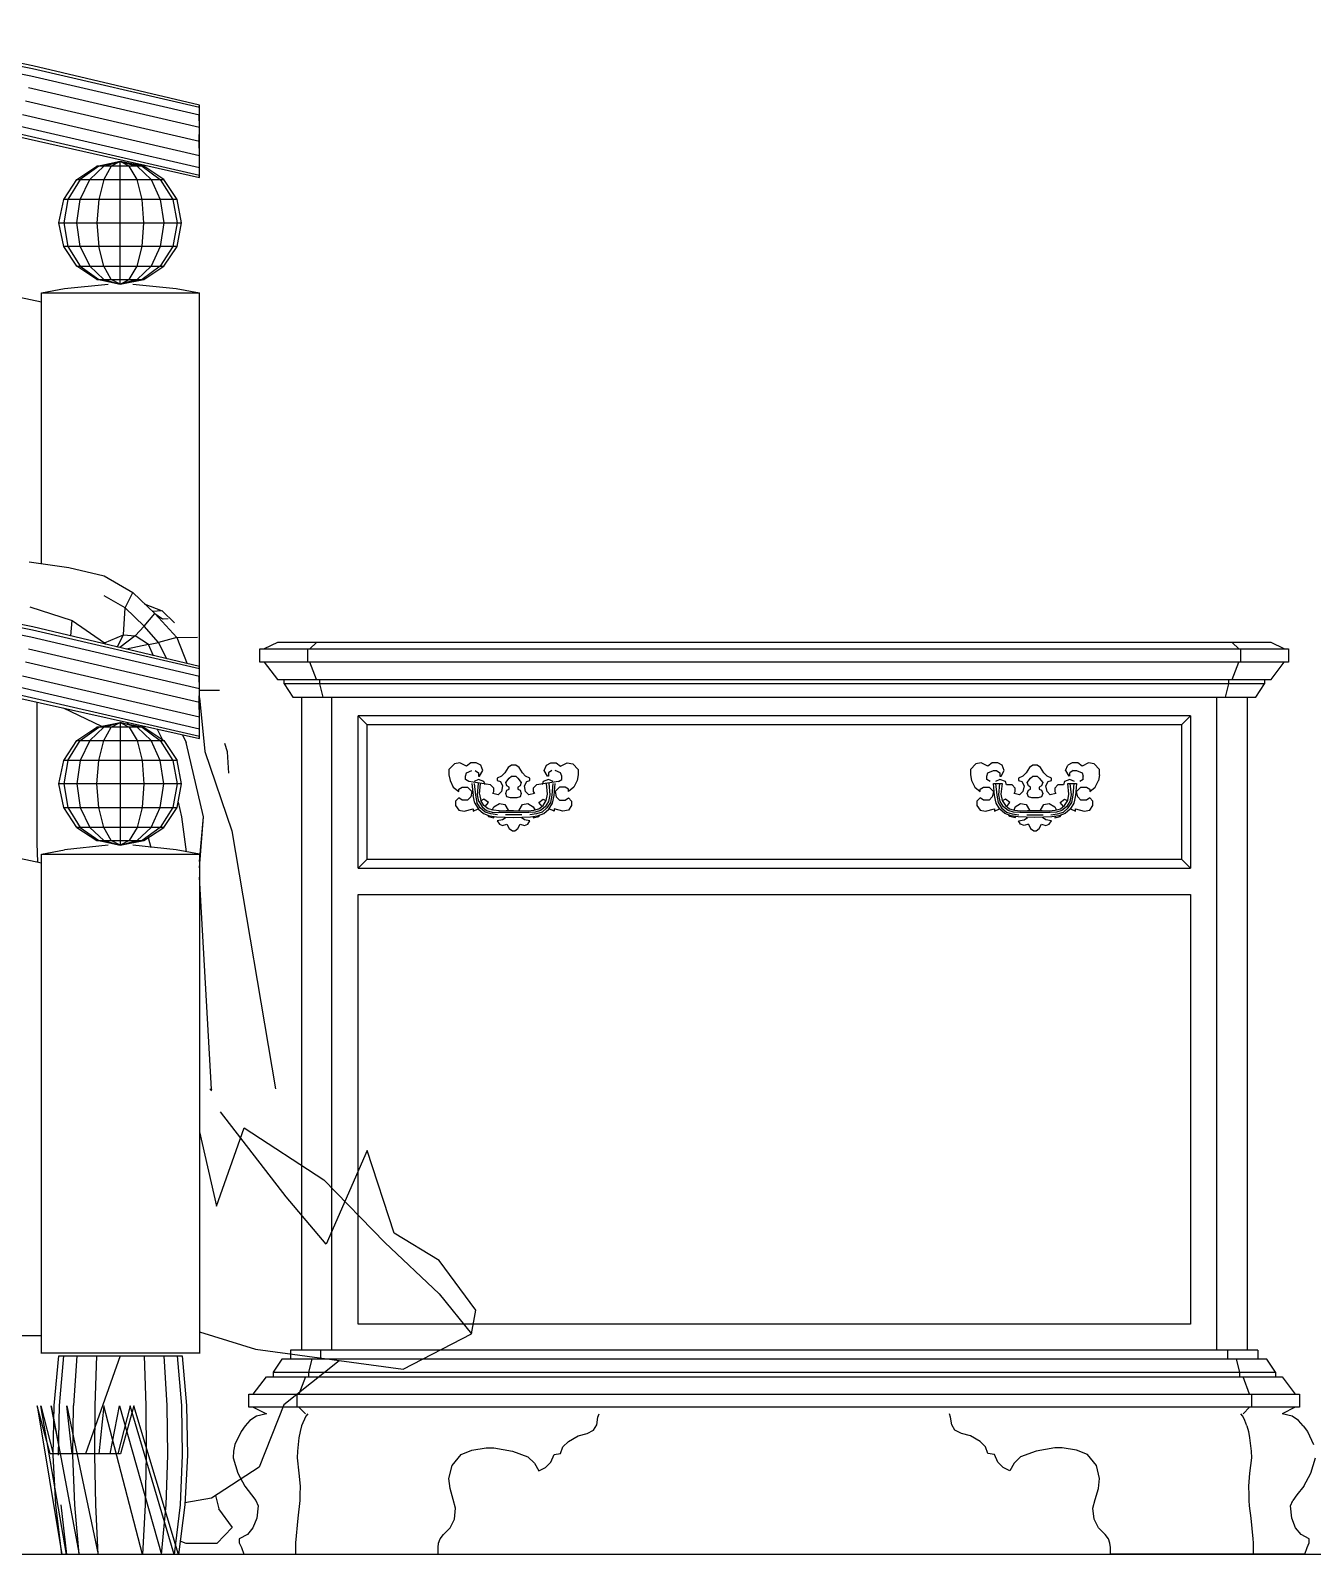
# Model space of a CAD drawing. Header units: inches. Extents: x 18.5 to 61, y 8.5 to 33.3.
# Drawn here: x 52.951 to 53.694, y 24.618 to 25.501 of the extents above; entities that cross this region are included whole.
import ezdxf

# ---------------------------------------------------------------- set-up
doc = ezdxf.new("R2010")
doc.units = ezdxf.units.IN
doc.header["$MEASUREMENT"] = 0
doc.layers.add('02', color=2, linetype='Continuous')
doc.layers.add('1', color=1, linetype='Continuous')

msp = doc.modelspace()

# ---------------------------------------------------------------- linework, layer by layer
at = {"layer": '02'}
for p, q in [((52.95122, 25.47474), (52.84897, 25.49509)), ((52.84969, 25.49955), (52.95224, 25.47909)), ((52.95253, 25.48073), (52.84998, 25.50118)), ((52.95224, 25.47909), (53.04898, 25.45669)), ((53.04898, 25.45788), (52.95253, 25.48073)), ((52.94992, 25.46811), (53.04898, 25.44516)), ((53.04898, 25.45212), (52.95122, 25.47474)), ((53.04898, 25.43689), (52.94818, 25.46028)), ((53.04883, 25.45669), (53.04898, 25.45788)), ((53.04898, 25.416), (53.04898, 25.45788)), ((52.94643, 25.45244), (53.04898, 25.42873)), ((53.04898, 25.44516), (53.04883, 25.45212)), ((52.94382, 25.43972), (53.04898, 25.416)), ((53.04898, 25.4172), (52.94411, 25.44135)), ((52.94513, 25.44581), (53.04898, 25.42177)), ((53.04883, 25.437), (53.04898, 25.44516)), ((53.04898, 25.42873), (53.04883, 25.437)), ((52.97805, 25.41481), (52.98951, 25.42253)), ((52.99067, 25.42253), (52.97994, 25.41481)), ((52.98545, 25.41481), (52.99357, 25.42253)), ((52.98951, 25.42253), (53.00315, 25.42525)), ((53.01678, 25.42253), (52.98951, 25.42253)), ((53.00315, 25.42525), (52.99067, 25.42253)), ((52.99357, 25.42253), (53.00315, 25.42525)), ((52.99792, 25.42253), (52.99357, 25.41481)), ((53.00315, 25.42525), (52.99792, 25.42253)), ((53.01678, 25.42253), (53.00315, 25.42525)), ((53.00315, 25.42525), (53.01576, 25.42253)), ((53.00837, 25.42253), (53.00315, 25.42525)), ((53.00315, 25.42525), (53.01286, 25.42253)), ((53.00315, 25.35411), (53.00315, 25.42525)), ((53.01286, 25.41481), (53.00837, 25.42253)), ((53.01286, 25.42253), (53.02099, 25.41481)), ((53.01576, 25.42253), (53.02635, 25.41481)), ((53.02838, 25.41481), (53.01678, 25.42253)), ((52.97037, 25.40327), (52.97805, 25.41481)), ((52.97994, 25.41481), (52.97283, 25.40327)), ((52.97805, 25.41481), (53.02838, 25.41481)), ((52.97994, 25.40327), (52.98545, 25.41481)), ((52.99357, 25.41481), (52.99067, 25.40327)), ((53.01576, 25.40327), (53.01286, 25.41481)), ((53.02099, 25.41481), (53.02635, 25.40327)), ((53.02635, 25.41481), (53.0336, 25.40327)), ((53.03607, 25.40327), (53.02838, 25.41481)), ((53.04883, 25.416), (53.04898, 25.4172)), ((52.96761, 25.38968), (52.97037, 25.40327)), ((53.03607, 25.40327), (52.97037, 25.40327)), ((52.97283, 25.40327), (52.97037, 25.38968)), ((52.97805, 25.38968), (52.97994, 25.40327)), ((52.99067, 25.40327), (52.98951, 25.38968)), ((53.01678, 25.38968), (53.01576, 25.40327)), ((53.02635, 25.40327), (53.02838, 25.38968)), ((53.0336, 25.40327), (53.03607, 25.38968)), ((53.03868, 25.38968), (53.03607, 25.40327)), ((52.97037, 25.37608), (52.96761, 25.38968)), ((52.96761, 25.38968), (53.03868, 25.38968)), ((52.97037, 25.38968), (52.97283, 25.37608)), ((52.97994, 25.37608), (52.97805, 25.38968)), ((52.98951, 25.38968), (52.99067, 25.37608)), ((53.01576, 25.37608), (53.01678, 25.38968)), ((53.02838, 25.38968), (53.02635, 25.37608)), ((53.03607, 25.38968), (53.0336, 25.37608)), ((53.03607, 25.37608), (53.03868, 25.38968)), ((52.97805, 25.36455), (52.97037, 25.37608)), ((53.03607, 25.37608), (52.97037, 25.37608)), ((52.97283, 25.37608), (52.97994, 25.36455)), ((52.97994, 25.37608), (52.98545, 25.36455)), ((52.99357, 25.36455), (52.99067, 25.37608)), ((53.01286, 25.36455), (53.01576, 25.37608)), ((53.02635, 25.37608), (53.02099, 25.36455)), ((53.0336, 25.37608), (53.02635, 25.36455)), ((53.02838, 25.36455), (53.03607, 25.37608)), ((52.98951, 25.35683), (52.97805, 25.36455)), ((52.97805, 25.36455), (53.02838, 25.36455)), ((52.97994, 25.36455), (52.99067, 25.35683)), ((52.98545, 25.36455), (52.99357, 25.35683)), ((52.99792, 25.35683), (52.99357, 25.36455)), ((53.00837, 25.35683), (53.01286, 25.36455)), ((53.02099, 25.36455), (53.01286, 25.35683)), ((53.02635, 25.36455), (53.01576, 25.35683)), ((53.01678, 25.35683), (53.02838, 25.36455)), ((52.90031, 25.35617), (52.95746, 25.34399)), ((52.95746, 25.3491), (52.9708, 25.3516)), ((52.9708, 25.3516), (52.99604, 25.35411)), ((53.00315, 25.35411), (52.98951, 25.35683)), ((52.98951, 25.35683), (53.01678, 25.35683)), ((52.99067, 25.35683), (53.00315, 25.35411)), ((52.99357, 25.35683), (53.00315, 25.35411)), ((53.00315, 25.35411), (52.99792, 25.35683)), ((53.00315, 25.35411), (53.01678, 25.35683)), ((53.01576, 25.35683), (53.00315, 25.35411)), ((53.00315, 25.35411), (53.00837, 25.35683)), ((53.01286, 25.35683), (53.00315, 25.35411)), ((53.0104, 25.35411), (53.03549, 25.3516)), ((53.03549, 25.3516), (53.04898, 25.3491)), ((52.95746, 25.3491), (53.04898, 25.3491)), ((52.95746, 25.19224), (52.95746, 25.3491)), ((53.04898, 25.09086), (53.04898, 25.3491)), ((52.95035, 25.19333), (52.97327, 25.18996)), ((52.97327, 25.18996), (52.99372, 25.18528)), ((52.99372, 25.18528), (53.0104, 25.1756)), ((52.95253, 25.15558), (52.84998, 25.17603)), ((53.0059, 25.16657), (53.0104, 25.1756)), ((53.0104, 25.1756), (53.02316, 25.16331)), ((52.95122, 25.1496), (52.84897, 25.16994)), ((52.84969, 25.1744), (52.95224, 25.15395)), ((52.95079, 25.16733), (52.9753, 25.15939)), ((53.0059, 25.16657), (52.99386, 25.17353)), ((53.00503, 25.15101), (53.0059, 25.16657)), ((53.01692, 25.15602), (53.0059, 25.16657)), ((53.01707, 25.16907), (53.02751, 25.16483)), ((52.97443, 25.15036), (52.9753, 25.15939)), ((52.9753, 25.15939), (52.99401, 25.14634)), ((53.01692, 25.15602), (53.02316, 25.16331)), ((53.02751, 25.16483), (53.02171, 25.1645)), ((53.02316, 25.16331), (53.03592, 25.14938)), ((53.02316, 25.16331), (53.02766, 25.16037)), ((53.02751, 25.16483), (53.03462, 25.15798)), ((53.02766, 25.16037), (53.03085, 25.16048)), ((53.02809, 25.15993), (53.02809, 25.15993)), ((53.04898, 25.12697), (52.95122, 25.1496)), ((52.95224, 25.15395), (53.04898, 25.13154)), ((53.04898, 25.13274), (52.95253, 25.15558)), ((52.99401, 25.14634), (53.00503, 25.15101)), ((53.00126, 25.14394), (53.00503, 25.15101)), ((53.0117, 25.15047), (53.00286, 25.14362)), ((53.00503, 25.15101), (53.0117, 25.15047)), ((53.0117, 25.15047), (53.01692, 25.15602)), ((53.01954, 25.14536), (53.0117, 25.15047)), ((53.02534, 25.14666), (53.01692, 25.15602)), ((53.03592, 25.14938), (53.02534, 25.14666)), ((53.03592, 25.14938), (53.04796, 25.1496)), ((53.03592, 25.14938), (53.04202, 25.13426)), ((52.94992, 25.14296), (53.04898, 25.12001)), ((52.99401, 25.14634), (52.99488, 25.14547)), ((53.01954, 25.14536), (53.00677, 25.14264)), ((53.01954, 25.14536), (53.02534, 25.14666)), ((53.02244, 25.13894), (53.01954, 25.14536)), ((53.02534, 25.14666), (53.02998, 25.1372)), ((53.08412, 25.14284), (53.68049, 25.14284)), ((53.08412, 25.13526), (53.08412, 25.14284)), ((53.09424, 25.14666), (53.08663, 25.14284)), ((53.67038, 25.14666), (53.09424, 25.14666)), ((53.11182, 25.13526), (53.11182, 25.14284)), ((53.11307, 25.14284), (53.11684, 25.14666)), ((53.65154, 25.14284), (53.64771, 25.14666)), ((53.6528, 25.13526), (53.6528, 25.14284)), ((53.67798, 25.14284), (53.67038, 25.14666)), ((53.68049, 25.14284), (53.68049, 25.13526)), ((53.04898, 25.11174), (52.94818, 25.13513)), ((53.04883, 25.13154), (53.04898, 25.13274)), ((53.68049, 25.13526), (53.08412, 25.13526)), ((53.08663, 25.13526), (53.09424, 25.12506)), ((53.11684, 25.12506), (53.11307, 25.13526)), ((53.64771, 25.12506), (53.65154, 25.13526)), ((53.67038, 25.12506), (53.67798, 25.13526)), ((52.94643, 25.1273), (53.04898, 25.10359)), ((53.04898, 25.12001), (53.04883, 25.12697)), ((53.09424, 25.12506), (53.67038, 25.12506)), ((53.09807, 25.12254), (53.09807, 25.12506)), ((53.66654, 25.12254), (53.09807, 25.12254)), ((53.09807, 25.12254), (53.10317, 25.11491)), ((53.11879, 25.12254), (53.11879, 25.12506)), ((53.12068, 25.11491), (53.11879, 25.12254)), ((53.64394, 25.11491), (53.64582, 25.12254)), ((53.64582, 25.12254), (53.64582, 25.12506)), ((53.66145, 25.11491), (53.66654, 25.12254)), ((53.66654, 25.12506), (53.66654, 25.12254)), ((52.94382, 25.11457), (53.04898, 25.09086)), ((53.04898, 25.09205), (52.94411, 25.1162)), ((52.94513, 25.12066), (53.04898, 25.09662)), ((53.04883, 25.11185), (53.04898, 25.12001)), ((53.04898, 25.11892), (53.05696, 25.11903)), ((53.04898, 25.11457), (53.05217, 25.08335)), ((53.05696, 25.11903), (53.06073, 25.11903)), ((53.10317, 25.11491), (53.66145, 25.11491)), ((53.10819, 25.11491), (53.10819, 24.73648)), ((53.12577, 24.73648), (53.12577, 25.11491)), ((53.63885, 24.73648), (53.63885, 25.11491)), ((53.65636, 25.11491), (53.65636, 24.73648)), ((52.95499, 25.03027), (52.95499, 25.11207)), ((52.97008, 25.1087), (52.99227, 25.09804)), ((53.04898, 25.10359), (53.04883, 25.11185)), ((53.62357, 25.10413), (53.14098, 25.10413)), ((53.14098, 25.01586), (53.14098, 25.10413)), ((53.14098, 25.10413), (53.14607, 25.09905)), ((53.61855, 25.09905), (53.62357, 25.10413)), ((53.62357, 25.10413), (53.62357, 25.01586)), ((52.97805, 25.08977), (52.98951, 25.09749)), ((52.97994, 25.08977), (52.99067, 25.09749)), ((52.99357, 25.09749), (52.98545, 25.08977)), ((52.98951, 25.09749), (53.00315, 25.10021)), ((53.01678, 25.09749), (52.98951, 25.09749)), ((52.99067, 25.09749), (53.00315, 25.10021)), ((52.99357, 25.09749), (53.00315, 25.10021)), ((52.99357, 25.08977), (52.99792, 25.09749)), ((52.99792, 25.09749), (53.00315, 25.10021)), ((53.00315, 25.10021), (53.01678, 25.09749)), ((53.00315, 25.10021), (53.00315, 25.02907)), ((53.00315, 25.10021), (53.01576, 25.09749)), ((53.01286, 25.09749), (53.00315, 25.10021)), ((53.00315, 25.10021), (53.00837, 25.09749)), ((53.00721, 25.10021), (53.00779, 25.09923)), ((53.00837, 25.09749), (53.01286, 25.08977)), ((53.02099, 25.08977), (53.01286, 25.09749)), ((53.01576, 25.09749), (53.02635, 25.08977)), ((53.01678, 25.09749), (53.02838, 25.08977)), ((53.02447, 25.0963), (53.02766, 25.0901)), ((53.14607, 25.09905), (53.61855, 25.09905)), ((53.14607, 25.09905), (53.14607, 25.02094)), ((53.61855, 25.02094), (53.61855, 25.09905)), ((52.97037, 25.07824), (52.97805, 25.08977)), ((52.97283, 25.07824), (52.97994, 25.08977)), ((52.97805, 25.08977), (53.02838, 25.08977)), ((52.98545, 25.08977), (52.97994, 25.07824)), ((52.99067, 25.07824), (52.99357, 25.08977)), ((53.01286, 25.08977), (53.01576, 25.07824)), ((53.02635, 25.07824), (53.02099, 25.08977)), ((53.02635, 25.08977), (53.0336, 25.07824)), ((53.02838, 25.08977), (53.03607, 25.07824)), ((53.03926, 25.09303), (53.04129, 25.08868)), ((53.05144, 25.04561), (53.04129, 25.08868)), ((53.04883, 25.09086), (53.04898, 25.09205)), ((53.06522, 25.08324), (53.06377, 25.08803)), ((52.96761, 25.06464), (52.97037, 25.07824)), ((53.03607, 25.07824), (52.97037, 25.07824)), ((52.97283, 25.07824), (52.97037, 25.06464)), ((52.97994, 25.07824), (52.97805, 25.06464)), ((52.98951, 25.06464), (52.99067, 25.07824)), ((53.01576, 25.07824), (53.01678, 25.06464)), ((53.02838, 25.06464), (53.02635, 25.07824)), ((53.0336, 25.07824), (53.03607, 25.06464)), ((53.03868, 25.06464), (53.03607, 25.07824)), ((53.05217, 25.08335), (53.06783, 25.03745)), ((53.06609, 25.07095), (53.06522, 25.08324)), ((53.19685, 25.07619), (53.19371, 25.073)), ((53.19371, 25.073), (53.19371, 25.06981)), ((53.19371, 25.06981), (53.19434, 25.06667)), ((53.20006, 25.07682), (53.19685, 25.07619)), ((53.2039, 25.07493), (53.20006, 25.07682)), ((53.2032, 25.06918), (53.2039, 25.07111)), ((53.2032, 25.06729), (53.2032, 25.06918)), ((53.20641, 25.07682), (53.2039, 25.07493)), ((53.2039, 25.07111), (53.20704, 25.07237)), ((53.20955, 25.07682), (53.20641, 25.07682)), ((53.20892, 25.07237), (53.21087, 25.07111)), ((53.21213, 25.07556), (53.20955, 25.07682)), ((53.21087, 25.07111), (53.21087, 25.06918)), ((53.21087, 25.06918), (53.2115, 25.06918)), ((53.2115, 25.06918), (53.21339, 25.07237)), ((53.21339, 25.07237), (53.21213, 25.07556)), ((53.2242, 25.06918), (53.22162, 25.06792)), ((53.22608, 25.07111), (53.2242, 25.06918)), ((53.22797, 25.07425), (53.22608, 25.07111)), ((53.22992, 25.07556), (53.22797, 25.07425)), ((53.22866, 25.06792), (53.22992, 25.06918)), ((53.23243, 25.07556), (53.22992, 25.07556)), ((53.22992, 25.06918), (53.23243, 25.06918)), ((53.23431, 25.07425), (53.23243, 25.07556)), ((53.23243, 25.06918), (53.23369, 25.06792)), ((53.23627, 25.07111), (53.23431, 25.07425)), ((53.23815, 25.06918), (53.23627, 25.07111)), ((53.24066, 25.06792), (53.23815, 25.06918)), ((53.24896, 25.07237), (53.25022, 25.07556)), ((53.25085, 25.06918), (53.24896, 25.07237)), ((53.25022, 25.07556), (53.25273, 25.07682)), ((53.25147, 25.06918), (53.25085, 25.06918)), ((53.25343, 25.07237), (53.25147, 25.07111)), ((53.25147, 25.07111), (53.25147, 25.06918)), ((53.25273, 25.07682), (53.25594, 25.07682)), ((53.25845, 25.07111), (53.25531, 25.07237)), ((53.25594, 25.07682), (53.25845, 25.07493)), ((53.25845, 25.07493), (53.26229, 25.07682)), ((53.25908, 25.06918), (53.25845, 25.07111)), ((53.25908, 25.06729), (53.25908, 25.06918)), ((53.26229, 25.07682), (53.26543, 25.07619)), ((53.26543, 25.07619), (53.26864, 25.073)), ((53.26864, 25.06981), (53.26801, 25.06667)), ((53.26864, 25.073), (53.26864, 25.06981)), ((53.49912, 25.07619), (53.49598, 25.073)), ((53.49598, 25.073), (53.49598, 25.06981)), ((53.49598, 25.06981), (53.49661, 25.06667)), ((53.50233, 25.07682), (53.49912, 25.07619)), ((53.5061, 25.07493), (53.50233, 25.07682)), ((53.50547, 25.06918), (53.5061, 25.07111)), ((53.50547, 25.06729), (53.50547, 25.06918)), ((53.50868, 25.07682), (53.5061, 25.07493)), ((53.5061, 25.07111), (53.50931, 25.07237)), ((53.51182, 25.07682), (53.50868, 25.07682)), ((53.50931, 25.07237), (53.51119, 25.07237)), ((53.51119, 25.07237), (53.51314, 25.07111)), ((53.5144, 25.07556), (53.51182, 25.07682)), ((53.51314, 25.07111), (53.51314, 25.06918)), ((53.51314, 25.06918), (53.51377, 25.06918)), ((53.51377, 25.06918), (53.51565, 25.07237)), ((53.51565, 25.07237), (53.5144, 25.07556)), ((53.52647, 25.06918), (53.52388, 25.06792)), ((53.52835, 25.07111), (53.52647, 25.06918)), ((53.53023, 25.07425), (53.52835, 25.07111)), ((53.53219, 25.07556), (53.53023, 25.07425)), ((53.53086, 25.06792), (53.53219, 25.06918)), ((53.5347, 25.07556), (53.53219, 25.07556)), ((53.53219, 25.06918), (53.5347, 25.06918)), ((53.53658, 25.07425), (53.5347, 25.07556)), ((53.5347, 25.06918), (53.53595, 25.06792)), ((53.53853, 25.07111), (53.53658, 25.07425)), ((53.54042, 25.06918), (53.53853, 25.07111)), ((53.54293, 25.06792), (53.54042, 25.06918)), ((53.55123, 25.07237), (53.55249, 25.07556)), ((53.55123, 25.07237), (53.55311, 25.06918)), ((53.555, 25.07682), (53.55249, 25.07556)), ((53.55563, 25.07237), (53.55374, 25.07111)), ((53.55374, 25.06918), (53.55374, 25.07111)), ((53.55821, 25.07682), (53.555, 25.07682)), ((53.55563, 25.07237), (53.55758, 25.07237)), ((53.55758, 25.07237), (53.56072, 25.07111)), ((53.56072, 25.07493), (53.55821, 25.07682)), ((53.56455, 25.07682), (53.56072, 25.07493)), ((53.56072, 25.07111), (53.56135, 25.06918)), ((53.56135, 25.06729), (53.56135, 25.06918)), ((53.56769, 25.07619), (53.56455, 25.07682)), ((53.56769, 25.07619), (53.5709, 25.073)), ((53.5709, 25.06981), (53.57027, 25.06667)), ((53.5709, 25.06981), (53.5709, 25.073)), ((52.97037, 25.05104), (52.96761, 25.06464)), ((53.03868, 25.06464), (52.96761, 25.06464)), ((52.97037, 25.06464), (52.97283, 25.05104)), ((52.97805, 25.06464), (52.97994, 25.05104)), ((52.99067, 25.05104), (52.98951, 25.06464)), ((53.01678, 25.06464), (53.01576, 25.05104)), ((53.02635, 25.05104), (53.02838, 25.06464)), ((53.03607, 25.06464), (53.0336, 25.05104)), ((53.03607, 25.05104), (53.03868, 25.06464)), ((53.19434, 25.06667), (53.19622, 25.06285)), ((53.19622, 25.06285), (53.19943, 25.06028)), ((53.19943, 25.06159), (53.20132, 25.06285)), ((53.19943, 25.06028), (53.19943, 25.06159)), ((53.20132, 25.06285), (53.20453, 25.06285)), ((53.20515, 25.06604), (53.2032, 25.06729)), ((53.20453, 25.06285), (53.20704, 25.06028)), ((53.21785, 25.0641), (53.20515, 25.06604)), ((53.20704, 25.06028), (53.20641, 25.05714)), ((53.20704, 25.06489), (53.20774, 25.05788)), ((53.21087, 25.06729), (53.20829, 25.06604)), ((53.20836, 25.06489), (53.20899, 25.05814)), ((53.21018, 25.0584), (53.2108, 25.06489)), ((53.21401, 25.06604), (53.21087, 25.06729)), ((53.21143, 25.05861), (53.21206, 25.06489)), ((53.21464, 25.0641), (53.21401, 25.06604)), ((53.21973, 25.06222), (53.21785, 25.0641)), ((53.21911, 25.05903), (53.21973, 25.06028)), ((53.21973, 25.06028), (53.21973, 25.06222)), ((53.22162, 25.06792), (53.22162, 25.06667)), ((53.22162, 25.06667), (53.22357, 25.06604)), ((53.2242, 25.06028), (53.22231, 25.0584)), ((53.22357, 25.06604), (53.22483, 25.06348)), ((53.22483, 25.06348), (53.2242, 25.06028)), ((53.22671, 25.06541), (53.22866, 25.06792)), ((53.22734, 25.06348), (53.22671, 25.06541)), ((53.22671, 25.05903), (53.22734, 25.06096)), ((53.22866, 25.06285), (53.22734, 25.06348)), ((53.22734, 25.06096), (53.22866, 25.06159)), ((53.22866, 25.06159), (53.22866, 25.06285)), ((53.23369, 25.06792), (53.23564, 25.06541)), ((53.23501, 25.06348), (53.23369, 25.06285)), ((53.23369, 25.06285), (53.23369, 25.06159)), ((53.23369, 25.06159), (53.23501, 25.06096)), ((53.23564, 25.06541), (53.23501, 25.06348)), ((53.23501, 25.06096), (53.23564, 25.05903)), ((53.23752, 25.06348), (53.23878, 25.06604)), ((53.23815, 25.06028), (53.23752, 25.06348)), ((53.24003, 25.0584), (53.23815, 25.06028)), ((53.23878, 25.06604), (53.24066, 25.06667)), ((53.24066, 25.06667), (53.24066, 25.06792)), ((53.2445, 25.0641), (53.24261, 25.06222)), ((53.24261, 25.06222), (53.24261, 25.06028)), ((53.24261, 25.06028), (53.24324, 25.05903)), ((53.25719, 25.06604), (53.2445, 25.0641)), ((53.24834, 25.06604), (53.24771, 25.0641)), ((53.25147, 25.06729), (53.24834, 25.06604)), ((53.25092, 25.05861), (53.25022, 25.06489)), ((53.25406, 25.06604), (53.25147, 25.06729)), ((53.25154, 25.06489), (53.2521, 25.0584)), ((53.25399, 25.06489), (53.25336, 25.05814)), ((53.25461, 25.05788), (53.25524, 25.06489)), ((53.25782, 25.06285), (53.25531, 25.06028)), ((53.25531, 25.06028), (53.25594, 25.05714)), ((53.25719, 25.06604), (53.25908, 25.06729)), ((53.26103, 25.06285), (53.25782, 25.06285)), ((53.26291, 25.06159), (53.26103, 25.06285)), ((53.26612, 25.06285), (53.26291, 25.06028)), ((53.26291, 25.06028), (53.26291, 25.06159)), ((53.26801, 25.06667), (53.26612, 25.06285)), ((53.49661, 25.06667), (53.49849, 25.06285)), ((53.49849, 25.06285), (53.5017, 25.06028)), ((53.5017, 25.06159), (53.50358, 25.06285)), ((53.5017, 25.06028), (53.5017, 25.06159)), ((53.50358, 25.06285), (53.50679, 25.06285)), ((53.50742, 25.06604), (53.50547, 25.06729)), ((53.50679, 25.06285), (53.50931, 25.06028)), ((53.50931, 25.06028), (53.50868, 25.05714)), ((53.50931, 25.06489), (53.51433, 25.06489)), ((53.51, 25.05788), (53.50931, 25.06489)), ((53.51314, 25.06729), (53.51056, 25.06604)), ((53.51056, 25.06489), (53.51126, 25.05814)), ((53.51244, 25.0584), (53.51307, 25.06489)), ((53.51628, 25.06604), (53.51314, 25.06729)), ((53.51433, 25.06489), (53.5137, 25.05861)), ((53.51691, 25.0641), (53.51628, 25.06604)), ((53.52012, 25.0641), (53.51691, 25.0641)), ((53.522, 25.06222), (53.52012, 25.0641)), ((53.52137, 25.05903), (53.522, 25.06028)), ((53.522, 25.06028), (53.522, 25.06222)), ((53.52388, 25.06792), (53.52388, 25.06667)), ((53.52388, 25.06667), (53.52584, 25.06604)), ((53.52647, 25.06028), (53.52451, 25.0584)), ((53.52584, 25.06604), (53.52709, 25.06348)), ((53.52709, 25.06348), (53.52647, 25.06028)), ((53.52898, 25.06541), (53.53086, 25.06792)), ((53.52961, 25.06348), (53.52898, 25.06541)), ((53.52898, 25.05903), (53.52961, 25.06096)), ((53.53086, 25.06285), (53.52961, 25.06348)), ((53.52961, 25.06096), (53.53086, 25.06159)), ((53.53086, 25.06159), (53.53086, 25.06285)), ((53.53595, 25.06792), (53.53791, 25.06541)), ((53.53721, 25.06348), (53.53595, 25.06285)), ((53.53595, 25.06285), (53.53595, 25.06159)), ((53.53595, 25.06159), (53.53721, 25.06096)), ((53.53791, 25.06541), (53.53721, 25.06348)), ((53.53721, 25.06096), (53.53791, 25.05903)), ((53.53979, 25.06348), (53.54105, 25.06604)), ((53.54042, 25.06028), (53.53979, 25.06348)), ((53.5423, 25.0584), (53.54042, 25.06028)), ((53.54105, 25.06604), (53.54293, 25.06667)), ((53.54293, 25.06667), (53.54293, 25.06792)), ((53.54677, 25.0641), (53.54488, 25.06222)), ((53.54488, 25.06222), (53.54488, 25.06028)), ((53.54488, 25.06028), (53.54551, 25.05903)), ((53.54997, 25.0641), (53.54677, 25.0641)), ((53.5506, 25.06604), (53.54997, 25.0641)), ((53.55374, 25.06729), (53.5506, 25.06604)), ((53.55249, 25.06489), (53.55751, 25.06489)), ((53.55311, 25.05861), (53.55249, 25.06489)), ((53.55632, 25.06604), (53.55374, 25.06729)), ((53.55374, 25.06489), (53.55437, 25.0584)), ((53.55563, 25.05814), (53.55625, 25.06489)), ((53.55751, 25.06489), (53.55688, 25.05788)), ((53.55758, 25.06028), (53.56009, 25.06285)), ((53.55821, 25.05714), (53.55758, 25.06028)), ((53.56135, 25.06729), (53.55946, 25.06604)), ((53.56009, 25.06285), (53.5633, 25.06285)), ((53.5633, 25.06285), (53.56518, 25.06159)), ((53.56518, 25.06028), (53.56832, 25.06285)), ((53.56518, 25.06159), (53.56518, 25.06028)), ((53.56832, 25.06285), (53.57027, 25.06667)), ((53.03665, 25.05409), (53.03868, 25.04561)), ((53.19943, 25.05652), (53.19748, 25.05458)), ((53.19748, 25.05458), (53.19748, 25.05207)), ((53.19748, 25.05207), (53.19943, 25.04951)), ((53.20132, 25.05521), (53.19943, 25.05652)), ((53.20453, 25.05521), (53.20132, 25.05521)), ((53.20641, 25.05714), (53.20453, 25.05521)), ((53.20864, 25.05348), (53.20774, 25.05788)), ((53.20864, 25.05348), (53.2108, 25.05003)), ((53.20899, 25.05814), (53.20983, 25.05395)), ((53.21185, 25.05071), (53.20983, 25.05395)), ((53.21101, 25.05442), (53.21018, 25.0584)), ((53.21101, 25.05442), (53.21297, 25.05144)), ((53.21143, 25.05861), (53.2122, 25.05495)), ((53.21401, 25.05212), (53.2122, 25.05495)), ((53.21401, 25.05584), (53.21227, 25.0549)), ((53.21297, 25.05144), (53.21555, 25.0493)), ((53.21659, 25.05395), (53.21401, 25.05584)), ((53.21646, 25.05019), (53.21401, 25.05212)), ((53.21478, 25.05155), (53.21659, 25.05395)), ((53.21883, 25.04951), (53.21973, 25.05144)), ((53.22231, 25.0584), (53.21911, 25.05903)), ((53.21973, 25.05144), (53.22294, 25.05333)), ((53.22294, 25.05333), (53.22608, 25.0527)), ((53.22608, 25.0527), (53.22797, 25.04951)), ((53.22734, 25.05714), (53.22671, 25.05903)), ((53.22929, 25.05652), (53.22734, 25.05714)), ((53.23306, 25.05652), (53.22929, 25.05652)), ((53.23501, 25.05714), (53.23306, 25.05652)), ((53.23431, 25.04951), (53.23627, 25.0527)), ((53.23564, 25.05903), (53.23501, 25.05714)), ((53.23627, 25.0527), (53.23941, 25.05333)), ((53.23941, 25.05333), (53.24261, 25.05144)), ((53.24324, 25.05903), (53.24003, 25.0584)), ((53.24261, 25.05144), (53.24359, 25.04951)), ((53.24575, 25.05395), (53.24834, 25.05584)), ((53.24764, 25.05155), (53.24575, 25.05395)), ((53.24589, 25.05019), (53.24834, 25.05212)), ((53.24938, 25.05144), (53.2468, 25.0493)), ((53.24834, 25.05584), (53.25015, 25.0549)), ((53.24834, 25.05212), (53.25015, 25.05495)), ((53.25133, 25.05442), (53.24938, 25.05144)), ((53.25015, 25.05495), (53.25092, 25.05861)), ((53.25252, 25.05395), (53.25043, 25.05071)), ((53.2521, 25.0584), (53.25133, 25.05442)), ((53.25154, 25.05003), (53.25371, 25.05348)), ((53.25336, 25.05814), (53.25252, 25.05395)), ((53.25371, 25.05348), (53.25461, 25.05788)), ((53.25594, 25.05714), (53.25782, 25.05521)), ((53.25782, 25.05521), (53.26103, 25.05521)), ((53.26103, 25.05521), (53.26291, 25.05652)), ((53.26291, 25.05652), (53.2648, 25.05458)), ((53.2648, 25.05207), (53.26291, 25.04951)), ((53.2648, 25.05458), (53.2648, 25.05207)), ((53.5017, 25.05652), (53.49975, 25.05458)), ((53.49975, 25.05458), (53.49975, 25.05207)), ((53.49975, 25.05207), (53.5017, 25.04951)), ((53.50358, 25.05521), (53.5017, 25.05652)), ((53.50679, 25.05521), (53.50358, 25.05521)), ((53.50868, 25.05714), (53.50679, 25.05521)), ((53.51091, 25.05348), (53.51, 25.05788)), ((53.51307, 25.05003), (53.51091, 25.05348)), ((53.51126, 25.05814), (53.5121, 25.05395)), ((53.5121, 25.05395), (53.51412, 25.05071)), ((53.51328, 25.05442), (53.51244, 25.0584)), ((53.51517, 25.05144), (53.51328, 25.05442)), ((53.5137, 25.05861), (53.5144, 25.05495)), ((53.5144, 25.05495), (53.51628, 25.05212)), ((53.51628, 25.05584), (53.51447, 25.0549)), ((53.51782, 25.0493), (53.51517, 25.05144)), ((53.51879, 25.05395), (53.51628, 25.05584)), ((53.51628, 25.05212), (53.51872, 25.05019)), ((53.51705, 25.05155), (53.51879, 25.05395)), ((53.522, 25.05144), (53.52109, 25.04951)), ((53.52451, 25.0584), (53.52137, 25.05903)), ((53.522, 25.05144), (53.52514, 25.05333)), ((53.52514, 25.05333), (53.52835, 25.0527)), ((53.52835, 25.0527), (53.53023, 25.04951)), ((53.52961, 25.05714), (53.52898, 25.05903)), ((53.53156, 25.05652), (53.52961, 25.05714)), ((53.53533, 25.05652), (53.53156, 25.05652)), ((53.53721, 25.05714), (53.53533, 25.05652)), ((53.53658, 25.04951), (53.53853, 25.0527)), ((53.53791, 25.05903), (53.53721, 25.05714)), ((53.53853, 25.0527), (53.54167, 25.05333)), ((53.54167, 25.05333), (53.54488, 25.05144)), ((53.54551, 25.05903), (53.5423, 25.0584)), ((53.54488, 25.05144), (53.54586, 25.04951)), ((53.54802, 25.05395), (53.5506, 25.05584)), ((53.54991, 25.05155), (53.54802, 25.05395)), ((53.54816, 25.05019), (53.5506, 25.05212)), ((53.55165, 25.05144), (53.54907, 25.0493)), ((53.5506, 25.05584), (53.55242, 25.0549)), ((53.5506, 25.05212), (53.55242, 25.05495)), ((53.5536, 25.05442), (53.55165, 25.05144)), ((53.55242, 25.05495), (53.55311, 25.05861)), ((53.5527, 25.05071), (53.55479, 25.05395)), ((53.55437, 25.0584), (53.5536, 25.05442)), ((53.55597, 25.05348), (53.55381, 25.05003)), ((53.55479, 25.05395), (53.55563, 25.05814)), ((53.55688, 25.05788), (53.55597, 25.05348)), ((53.56009, 25.05521), (53.55821, 25.05714)), ((53.5633, 25.05521), (53.56009, 25.05521)), ((53.56518, 25.05652), (53.5633, 25.05521)), ((53.56707, 25.05458), (53.56518, 25.05652)), ((53.56518, 25.04951), (53.56707, 25.05207)), ((53.56707, 25.05207), (53.56707, 25.05458)), ((52.84505, 25.04299), (52.95746, 25.01885)), ((52.97805, 25.03941), (52.97037, 25.05104)), ((52.97037, 25.05104), (53.03607, 25.05104)), ((52.97283, 25.05104), (52.97994, 25.03941)), ((52.97994, 25.05104), (52.98545, 25.03941)), ((52.99357, 25.03941), (52.99067, 25.05104)), ((53.01576, 25.05104), (53.01286, 25.03941)), ((53.02099, 25.03941), (53.02635, 25.05104)), ((53.0336, 25.05104), (53.02635, 25.03941)), ((53.02838, 25.03941), (53.03607, 25.05104)), ((53.03868, 25.04561), (53.04129, 25.02537)), ((53.04898, 25.01602), (53.05144, 25.04561)), ((53.04898, 25.01972), (53.05144, 25.04561)), ((53.19943, 25.04951), (53.20257, 25.04888)), ((53.20257, 25.04888), (53.20767, 25.05013)), ((53.20767, 25.04888), (53.21067, 25.05029)), ((53.20767, 25.05013), (53.20767, 25.04888)), ((53.2108, 25.05003), (53.21373, 25.04747)), ((53.21464, 25.04836), (53.21185, 25.05071)), ((53.21373, 25.04747), (53.21729, 25.04616)), ((53.21799, 25.04726), (53.21464, 25.04836)), ((53.21555, 25.0493), (53.21869, 25.0483)), ((53.21604, 25.04658), (53.21659, 25.04569)), ((53.21945, 25.04935), (53.21646, 25.05019)), ((53.21659, 25.04569), (53.21973, 25.04506)), ((53.21729, 25.04616), (53.22134, 25.04563)), ((53.22183, 25.04679), (53.21799, 25.04726)), ((53.21869, 25.0483), (53.22231, 25.04799)), ((53.2228, 25.04914), (53.21945, 25.04935)), ((53.21973, 25.04506), (53.21952, 25.04584)), ((53.22134, 25.04563), (53.22615, 25.04532)), ((53.22483, 25.0438), (53.22162, 25.04318)), ((53.22162, 25.04318), (53.22294, 25.04124)), ((53.24003, 25.04799), (53.22231, 25.04799)), ((53.2228, 25.04914), (53.22692, 25.04924)), ((53.22685, 25.04527), (53.22483, 25.0438)), ((53.22615, 25.04532), (53.23117, 25.04527)), ((53.23117, 25.04673), (53.22643, 25.04679)), ((53.22692, 25.04924), (53.23117, 25.0493)), ((53.22797, 25.04951), (53.22797, 25.04924)), ((53.23117, 25.0493), (53.23955, 25.04914)), ((53.23592, 25.04679), (53.23117, 25.04673)), ((53.23117, 25.04527), (53.23613, 25.04532)), ((53.23438, 25.04924), (53.23431, 25.04951)), ((53.23752, 25.0438), (53.23557, 25.04527)), ((53.23613, 25.04532), (53.24094, 25.04563)), ((53.24066, 25.04318), (53.23752, 25.0438)), ((53.23941, 25.04124), (53.24066, 25.04318)), ((53.23955, 25.04914), (53.24289, 25.04935)), ((53.24359, 25.0483), (53.24003, 25.04799)), ((53.24436, 25.04726), (53.24052, 25.04679)), ((53.24094, 25.04563), (53.24506, 25.04616)), ((53.24289, 25.04584), (53.24261, 25.04506)), ((53.24261, 25.04506), (53.24575, 25.04569)), ((53.24289, 25.04935), (53.24589, 25.05019)), ((53.2468, 25.0493), (53.24359, 25.0483)), ((53.24771, 25.04836), (53.24436, 25.04726)), ((53.24506, 25.04616), (53.24861, 25.04747)), ((53.24575, 25.04569), (53.24638, 25.04658)), ((53.25043, 25.05071), (53.24771, 25.04836)), ((53.24861, 25.04747), (53.25154, 25.05003)), ((53.25468, 25.04888), (53.25175, 25.05029)), ((53.25978, 25.04888), (53.25468, 25.05013)), ((53.25468, 25.05013), (53.25468, 25.04888)), ((53.26291, 25.04951), (53.25978, 25.04888)), ((53.5017, 25.04951), (53.50484, 25.04888)), ((53.50484, 25.04888), (53.50993, 25.05013)), ((53.50993, 25.04888), (53.51293, 25.05029)), ((53.50993, 25.05013), (53.50993, 25.04888)), ((53.516, 25.04747), (53.51307, 25.05003)), ((53.51412, 25.05071), (53.51691, 25.04836)), ((53.51956, 25.04616), (53.516, 25.04747)), ((53.51691, 25.04836), (53.52026, 25.04726)), ((53.52096, 25.0483), (53.51782, 25.0493)), ((53.51879, 25.04569), (53.51823, 25.04663)), ((53.51872, 25.05019), (53.52165, 25.04935)), ((53.522, 25.04506), (53.51879, 25.04569)), ((53.52361, 25.04563), (53.51956, 25.04616)), ((53.52026, 25.04726), (53.52409, 25.04679)), ((53.52458, 25.04799), (53.52096, 25.0483)), ((53.52165, 25.04935), (53.52507, 25.04914)), ((53.52179, 25.04584), (53.522, 25.04506)), ((53.52842, 25.04532), (53.52361, 25.04563)), ((53.52388, 25.04318), (53.52709, 25.0438)), ((53.52514, 25.04124), (53.52388, 25.04318)), ((53.54223, 25.04799), (53.52458, 25.04799)), ((53.52507, 25.04914), (53.52919, 25.04924)), ((53.52709, 25.0438), (53.52912, 25.04527)), ((53.53344, 25.04527), (53.52842, 25.04532)), ((53.5287, 25.04679), (53.53344, 25.04673)), ((53.52919, 25.04924), (53.53344, 25.0493)), ((53.53023, 25.04951), (53.53023, 25.04924)), ((53.53344, 25.0493), (53.5377, 25.04924)), ((53.53344, 25.04673), (53.53819, 25.04679)), ((53.53839, 25.04532), (53.53344, 25.04527)), ((53.53665, 25.04924), (53.53658, 25.04951)), ((53.5377, 25.04924), (53.54174, 25.04914)), ((53.53979, 25.0438), (53.53777, 25.04527)), ((53.54321, 25.04563), (53.53839, 25.04532)), ((53.54293, 25.04318), (53.53979, 25.0438)), ((53.54167, 25.04124), (53.54293, 25.04318)), ((53.54174, 25.04914), (53.54516, 25.04935)), ((53.54586, 25.0483), (53.54223, 25.04799)), ((53.54272, 25.04679), (53.54656, 25.04726)), ((53.54732, 25.04616), (53.54321, 25.04563)), ((53.54516, 25.04584), (53.54488, 25.04506)), ((53.54488, 25.04506), (53.54802, 25.04569)), ((53.54516, 25.04935), (53.54816, 25.05019)), ((53.54907, 25.0493), (53.54586, 25.0483)), ((53.54656, 25.04726), (53.54997, 25.04836)), ((53.55088, 25.04747), (53.54732, 25.04616)), ((53.54802, 25.04569), (53.54865, 25.04658)), ((53.54997, 25.04836), (53.5527, 25.05071)), ((53.55381, 25.05003), (53.55088, 25.04747)), ((53.55402, 25.05029), (53.55695, 25.04888)), ((53.55695, 25.04888), (53.55695, 25.05013)), ((53.55695, 25.05013), (53.56197, 25.04888)), ((53.56197, 25.04888), (53.56518, 25.04951)), ((52.97805, 25.03941), (52.98951, 25.03179)), ((53.02838, 25.03941), (52.97805, 25.03941)), ((52.97994, 25.03941), (52.99067, 25.03179)), ((52.98545, 25.03941), (52.99357, 25.03179)), ((52.99792, 25.03179), (52.99357, 25.03941)), ((53.01286, 25.03941), (53.00837, 25.03179)), ((53.01286, 25.03179), (53.02099, 25.03941)), ((53.02635, 25.03941), (53.01576, 25.03179)), ((53.01678, 25.03179), (53.02838, 25.03941)), ((53.01939, 25.03353), (53.02084, 25.02787)), ((53.06783, 25.03745), (53.09307, 24.88795)), ((53.22294, 25.04124), (53.22483, 25.04061)), ((53.22483, 25.04061), (53.22734, 25.04124)), ((53.22734, 25.04124), (53.22866, 25.03873)), ((53.22866, 25.03873), (53.23055, 25.03747)), ((53.23055, 25.03747), (53.2318, 25.03747)), ((53.2318, 25.03747), (53.23369, 25.03873)), ((53.23369, 25.03873), (53.23501, 25.04124)), ((53.23501, 25.04124), (53.23752, 25.04061)), ((53.23752, 25.04061), (53.23941, 25.04124)), ((53.52709, 25.04061), (53.52514, 25.04124)), ((53.52961, 25.04124), (53.52709, 25.04061)), ((53.52961, 25.04124), (53.53086, 25.03873)), ((53.53086, 25.03873), (53.53281, 25.03747)), ((53.53281, 25.03747), (53.53407, 25.03747)), ((53.53407, 25.03747), (53.53595, 25.03873)), ((53.53595, 25.03873), (53.53721, 25.04124)), ((53.53721, 25.04124), (53.53979, 25.04061)), ((53.53979, 25.04061), (53.54167, 25.04124)), ((52.95528, 25.01928), (52.95499, 25.03027)), ((52.95746, 25.02396), (52.9708, 25.02646)), ((52.99604, 25.02907), (52.9708, 25.02646)), ((53.00315, 25.02907), (52.98951, 25.03179)), ((52.98951, 25.03179), (53.01678, 25.03179)), ((52.99067, 25.03179), (53.00315, 25.02907)), ((52.99357, 25.03179), (53.00315, 25.02907)), ((53.00315, 25.02907), (52.99792, 25.03179)), ((53.00315, 25.02907), (53.01678, 25.03179)), ((53.01576, 25.03179), (53.00315, 25.02907)), ((53.00315, 25.02907), (53.01286, 25.03179)), ((53.00837, 25.03179), (53.00315, 25.02907)), ((53.03549, 25.02646), (53.0104, 25.02907)), ((53.04898, 25.02396), (53.03549, 25.02646)), ((52.95746, 25.02396), (53.04898, 25.02396)), ((52.95746, 24.73467), (52.95746, 25.02396)), ((53.04898, 25.02396), (53.04898, 24.73467)), ((53.14607, 25.02094), (53.14098, 25.01586)), ((53.14098, 25.01586), (53.62357, 25.01586)), ((53.61855, 25.02094), (53.14607, 25.02094)), ((53.62357, 25.01586), (53.61855, 25.02094)), ((53.05594, 24.88784), (53.04898, 25.01058)), ((53.14098, 25.00064), (53.62357, 25.00064)), ((53.14098, 24.7517), (53.14098, 25.00064)), ((53.62357, 25.00064), (53.62357, 24.7517)), ((53.05507, 24.88784), (53.05594, 24.88784)), ((53.05594, 24.88784), (53.05565, 24.88664)), ((53.09931, 24.8254), (53.06131, 24.87457)), ((53.04898, 24.86304), (53.05884, 24.81996)), ((53.05884, 24.81996), (53.07494, 24.86531)), ((53.07494, 24.86531), (53.12121, 24.83529)), ((53.1463, 24.85226), (53.12251, 24.79799)), ((53.16196, 24.80439), (53.1463, 24.85226)), ((53.12121, 24.83529), (53.1566, 24.79895)), ((53.12251, 24.79799), (53.09931, 24.8254)), ((53.18793, 24.78851), (53.16196, 24.80439)), ((53.1566, 24.79895), (53.18807, 24.76915)), ((53.20925, 24.75968), (53.18793, 24.78851)), ((53.18807, 24.76915), (53.20678, 24.74598)), ((53.62357, 24.7517), (53.14098, 24.7517)), ((53.20678, 24.74598), (53.20925, 24.75968)), ((52.95746, 24.74489), (51.49444, 24.74489)), ((53.04898, 24.74728), (53.08161, 24.73706)), ((53.16719, 24.72553), (53.20678, 24.74598)), ((53.04898, 24.73477), (52.95746, 24.73477)), ((52.96485, 24.70453), (52.96747, 24.73336)), ((52.96747, 24.73336), (53.03897, 24.73336)), ((52.97022, 24.73336), (52.96776, 24.70453)), ((52.97791, 24.73336), (52.97602, 24.70453)), ((53.00315, 24.73336), (52.9829, 24.67653)), ((52.9885, 24.70453), (52.98951, 24.73336)), ((53.01692, 24.73336), (53.01794, 24.70453)), ((53.03027, 24.70453), (53.02853, 24.73336)), ((53.03621, 24.73336), (53.03868, 24.70453)), ((53.03897, 24.73336), (53.04158, 24.70453)), ((53.08161, 24.73706), (53.16719, 24.72553)), ((53.66271, 24.73648), (53.10184, 24.73648)), ((53.10184, 24.73648), (53.10184, 24.7314)), ((53.11942, 24.7314), (53.11942, 24.73648)), ((53.6452, 24.7314), (53.6452, 24.73648)), ((53.66271, 24.73648), (53.66271, 24.7314)), ((53.09682, 24.7314), (53.09173, 24.72376)), ((53.6678, 24.7314), (53.09682, 24.7314)), ((53.13006, 24.73042), (53.098, 24.70486)), ((53.11244, 24.72376), (53.11433, 24.7314)), ((53.65217, 24.72376), (53.65029, 24.7314)), ((53.67289, 24.72376), (53.6678, 24.7314)), ((53.08028, 24.71105), (53.08789, 24.7212)), ((53.08789, 24.7212), (53.67673, 24.7212)), ((53.09173, 24.72376), (53.67289, 24.72376)), ((53.09173, 24.72376), (53.09173, 24.7212)), ((53.11049, 24.7212), (53.10672, 24.71105)), ((53.11244, 24.7212), (53.11244, 24.72376)), ((53.65217, 24.7212), (53.65217, 24.72376)), ((53.65789, 24.71105), (53.65406, 24.7212)), ((53.67289, 24.72376), (53.67289, 24.7212)), ((53.67673, 24.7212), (53.68433, 24.71105)), ((53.0777, 24.71105), (53.68684, 24.71105)), ((53.0777, 24.70346), (53.0777, 24.71105)), ((53.10547, 24.71105), (53.10547, 24.70346)), ((53.65915, 24.70346), (53.65915, 24.71105)), ((53.68684, 24.71105), (53.68684, 24.70346)), ((52.96259, 24.67653), (52.9549, 24.70438)), ((52.9549, 24.70438), (52.96935, 24.61816)), ((52.97196, 24.61816), (52.95708, 24.70438)), ((52.95708, 24.70438), (52.96419, 24.67653)), ((52.96854, 24.67653), (52.96303, 24.70438)), ((52.96303, 24.70438), (52.97936, 24.61816)), ((52.96427, 24.67571), (52.96485, 24.70453)), ((52.96776, 24.70453), (52.96718, 24.67571)), ((52.97521, 24.67653), (52.97216, 24.70438)), ((52.97216, 24.70438), (52.99024, 24.61816)), ((52.97559, 24.67571), (52.97602, 24.70453)), ((52.98835, 24.67571), (52.9885, 24.70453)), ((52.99363, 24.70438), (52.99073, 24.67653)), ((53.01605, 24.61816), (52.99363, 24.70438)), ((52.99726, 24.67653), (53.00277, 24.70438)), ((53.00886, 24.70438), (53.00175, 24.67653)), ((53.00277, 24.70438), (53.02708, 24.61816)), ((53.01104, 24.70438), (53.0032, 24.67653)), ((53.03433, 24.61816), (53.00886, 24.70438)), ((53.03694, 24.61816), (53.01104, 24.70438)), ((53.01794, 24.70453), (53.01808, 24.67571)), ((53.0307, 24.67571), (53.03027, 24.70453)), ((53.03868, 24.70453), (53.03912, 24.67571)), ((53.04158, 24.70453), (53.04216, 24.67571)), ((53.68684, 24.70346), (53.0777, 24.70346)), ((53.0821, 24.69839), (53.07833, 24.69583)), ((53.08028, 24.70346), (53.08789, 24.69965)), ((53.08789, 24.69965), (53.0821, 24.69839)), ((53.098, 24.70486), (53.08364, 24.66874)), ((53.10672, 24.70346), (53.11049, 24.69965)), ((53.11077, 24.69839), (53.10826, 24.69263)), ((53.11182, 24.69965), (53.11077, 24.69839)), ((53.28008, 24.69776), (53.2807, 24.69965)), ((53.48454, 24.69776), (53.48391, 24.69965)), ((53.65385, 24.69839), (53.6528, 24.69965)), ((53.65503, 24.69583), (53.65385, 24.69839)), ((53.65406, 24.69965), (53.65789, 24.70346)), ((53.68433, 24.70346), (53.67673, 24.69965)), ((53.68252, 24.69839), (53.67673, 24.69965)), ((53.68622, 24.69583), (53.68252, 24.69839)), ((53.07324, 24.6895), (53.06961, 24.68186)), ((53.07561, 24.69263), (53.07324, 24.6895)), ((53.07833, 24.69583), (53.07561, 24.69263)), ((53.10742, 24.6895), (53.10672, 24.68568)), ((53.10826, 24.69263), (53.10742, 24.6895)), ((53.27373, 24.68819), (53.27749, 24.69012)), ((53.27749, 24.69012), (53.27945, 24.69326)), ((53.27945, 24.69326), (53.28008, 24.69776)), ((53.48517, 24.69326), (53.48454, 24.69776)), ((53.48705, 24.69012), (53.48517, 24.69326)), ((53.49089, 24.68819), (53.48705, 24.69012)), ((53.65629, 24.69263), (53.65503, 24.69583)), ((53.65629, 24.69263), (53.6572, 24.6895)), ((53.6572, 24.6895), (53.65789, 24.68568)), ((53.68901, 24.69263), (53.68622, 24.69583)), ((53.68901, 24.69263), (53.69138, 24.6895)), ((53.69138, 24.6895), (53.695, 24.68186)), ((53.06961, 24.68186), (53.06877, 24.67804)), ((53.10672, 24.68568), (53.10582, 24.67804)), ((53.25845, 24.67678), (53.25978, 24.6806)), ((53.25978, 24.6806), (53.26291, 24.68374)), ((53.26291, 24.68374), (53.26864, 24.68693)), ((53.26864, 24.68693), (53.27373, 24.68819)), ((53.49598, 24.68693), (53.49089, 24.68819)), ((53.5017, 24.68374), (53.49598, 24.68693)), ((53.50484, 24.6806), (53.5017, 24.68374)), ((53.5061, 24.67678), (53.50484, 24.6806)), ((53.65789, 24.68568), (53.6588, 24.67804)), ((53.0032, 24.67653), (52.96259, 24.67653)), ((52.96573, 24.64688), (52.96427, 24.67571)), ((52.97675, 24.64688), (52.97559, 24.67571)), ((52.98893, 24.64688), (52.98835, 24.67571)), ((53.01808, 24.67571), (53.0175, 24.64688)), ((53.02969, 24.64688), (53.0307, 24.67571)), ((53.03912, 24.67571), (53.03781, 24.64688)), ((53.04216, 24.67571), (53.04057, 24.64688)), ((53.06877, 24.67804), (53.06863, 24.67422)), ((53.06863, 24.67422), (53.07122, 24.66532)), ((53.10582, 24.67804), (53.10568, 24.67422)), ((53.10568, 24.67422), (53.10672, 24.66532)), ((53.1956, 24.66977), (53.20069, 24.67615)), ((53.20069, 24.67615), (53.20704, 24.67867)), ((53.20704, 24.67867), (53.21527, 24.67997)), ((53.21527, 24.67997), (53.21973, 24.67997)), ((53.21973, 24.67997), (53.23055, 24.67804)), ((53.23055, 24.67804), (53.23941, 24.67485)), ((53.23941, 24.67485), (53.24324, 24.67108)), ((53.24959, 24.66852), (53.25273, 24.67171)), ((53.25273, 24.67171), (53.25468, 24.67615)), ((53.25468, 24.67615), (53.25845, 24.67678)), ((53.50993, 24.67615), (53.5061, 24.67678)), ((53.51182, 24.67171), (53.50993, 24.67615)), ((53.51503, 24.66852), (53.51182, 24.67171)), ((53.52514, 24.67485), (53.52137, 24.67108)), ((53.53407, 24.67804), (53.52514, 24.67485)), ((53.54488, 24.67997), (53.53407, 24.67804)), ((53.54928, 24.67997), (53.54488, 24.67997)), ((53.55758, 24.67867), (53.54928, 24.67997)), ((53.56393, 24.67615), (53.55758, 24.67867)), ((53.56902, 24.66977), (53.56393, 24.67615)), ((53.65894, 24.67422), (53.65789, 24.66532)), ((53.6588, 24.67804), (53.65894, 24.67422)), ((53.6934, 24.66532), (53.69598, 24.67422)), ((53.08364, 24.66874), (53.05594, 24.6508)), ((53.07122, 24.66532), (53.07533, 24.65774)), ((53.10672, 24.66532), (53.10735, 24.65774)), ((53.19371, 24.66218), (53.1956, 24.66977)), ((53.24324, 24.67108), (53.24575, 24.66663)), ((53.24575, 24.66663), (53.24959, 24.66852)), ((53.51879, 24.66663), (53.51503, 24.66852)), ((53.52137, 24.67108), (53.51879, 24.66663)), ((53.5709, 24.66218), (53.56902, 24.66977)), ((53.65789, 24.66532), (53.65727, 24.65774)), ((53.68928, 24.65774), (53.6934, 24.66532)), ((53.07533, 24.65774), (53.07931, 24.65266)), ((53.10735, 24.65774), (53.10721, 24.65266)), ((53.19434, 24.65643), (53.19371, 24.66218)), ((53.19622, 24.6501), (53.19434, 24.65643)), ((53.56832, 24.6501), (53.57027, 24.65643)), ((53.57027, 24.65643), (53.5709, 24.66218)), ((53.65727, 24.65774), (53.6574, 24.65266)), ((53.68928, 24.65774), (53.68531, 24.65266)), ((52.96935, 24.61816), (52.96573, 24.64688)), ((52.96863, 24.64688), (52.97196, 24.61816)), ((52.97936, 24.61816), (52.97675, 24.64688)), ((52.99024, 24.61816), (52.98893, 24.64688)), ((53.0175, 24.64688), (53.01605, 24.61816)), ((53.02708, 24.61816), (53.02969, 24.64688)), ((53.03781, 24.64688), (53.03433, 24.61816)), ((53.04057, 24.64688), (53.03694, 24.61816)), ((53.05594, 24.6508), (53.04057, 24.64819)), ((53.05826, 24.65232), (53.06029, 24.6446)), ((53.07931, 24.65266), (53.08168, 24.64947)), ((53.08168, 24.64947), (53.08301, 24.64628)), ((53.08301, 24.64628), (53.08224, 24.63932)), ((53.10721, 24.64947), (53.1061, 24.63932)), ((53.10721, 24.65266), (53.10721, 24.64947)), ((53.19748, 24.64502), (53.19622, 24.6501)), ((53.19685, 24.63869), (53.19748, 24.64502)), ((53.56707, 24.64502), (53.56832, 24.6501)), ((53.56769, 24.63869), (53.56707, 24.64502)), ((53.6574, 24.65266), (53.6574, 24.64947)), ((53.6574, 24.64947), (53.65768, 24.64628)), ((53.65768, 24.64628), (53.65852, 24.63932)), ((53.68154, 24.64628), (53.68294, 24.64947)), ((53.68238, 24.63932), (53.68154, 24.64628)), ((53.68266, 24.64874), (53.68259, 24.64858)), ((53.68259, 24.64858), (53.68259, 24.64863)), ((53.68531, 24.65266), (53.68294, 24.64947)), ((53.06015, 24.6447), (53.06798, 24.63372)), ((53.06029, 24.6446), (53.06015, 24.6447)), ((53.08224, 24.63932), (53.08008, 24.63362)), ((53.1061, 24.63932), (53.1047, 24.62493)), ((53.19434, 24.63362), (53.19685, 24.63869)), ((53.57027, 24.63362), (53.56769, 24.63869)), ((53.65852, 24.63932), (53.65971, 24.62723)), ((53.68454, 24.63362), (53.68238, 24.63932)), ((53.06798, 24.63372), (53.05913, 24.62447)), ((53.07687, 24.6298), (53.07212, 24.62723)), ((53.08008, 24.63362), (53.07687, 24.6298)), ((53.18862, 24.62718), (53.1905, 24.6298)), ((53.1905, 24.6298), (53.19434, 24.63362)), ((53.57404, 24.6298), (53.57027, 24.63362)), ((53.576, 24.62718), (53.57404, 24.6298)), ((53.68775, 24.6298), (53.68454, 24.63362)), ((53.69242, 24.62723), (53.68775, 24.6298)), ((53.04129, 24.62447), (53.03781, 24.62589)), ((53.05913, 24.62447), (53.04129, 24.62447)), ((53.07212, 24.62723), (53.07205, 24.62493)), ((53.07205, 24.62493), (53.07345, 24.62216)), ((53.07345, 24.62216), (53.07477, 24.61834)), ((53.1047, 24.62493), (53.1047, 24.61834)), ((53.18737, 24.62216), (53.18764, 24.62472)), ((53.18737, 24.61834), (53.18737, 24.62216)), ((53.18764, 24.62472), (53.18862, 24.62718)), ((53.5769, 24.62472), (53.576, 24.62718)), ((53.57725, 24.62216), (53.5769, 24.62472)), ((53.57725, 24.61834), (53.57725, 24.62216)), ((53.65971, 24.62723), (53.65985, 24.62493)), ((53.65985, 24.62493), (53.65985, 24.61834)), ((53.68984, 24.61834), (53.69117, 24.62216)), ((53.69117, 24.62216), (53.69249, 24.62493)), ((53.69249, 24.62493), (53.69242, 24.62723)), ((53.07477, 24.61834), (53.18737, 24.61834)), ((53.68984, 24.61834), (53.57725, 24.61834))]:
    msp.add_line(p, q, dxfattribs=at)
at = {"layer": '1'}
msp.add_line((40.37156, 24.61834), (60.66776, 24.61834), dxfattribs=at)

doc.saveas('drawing.dxf')
